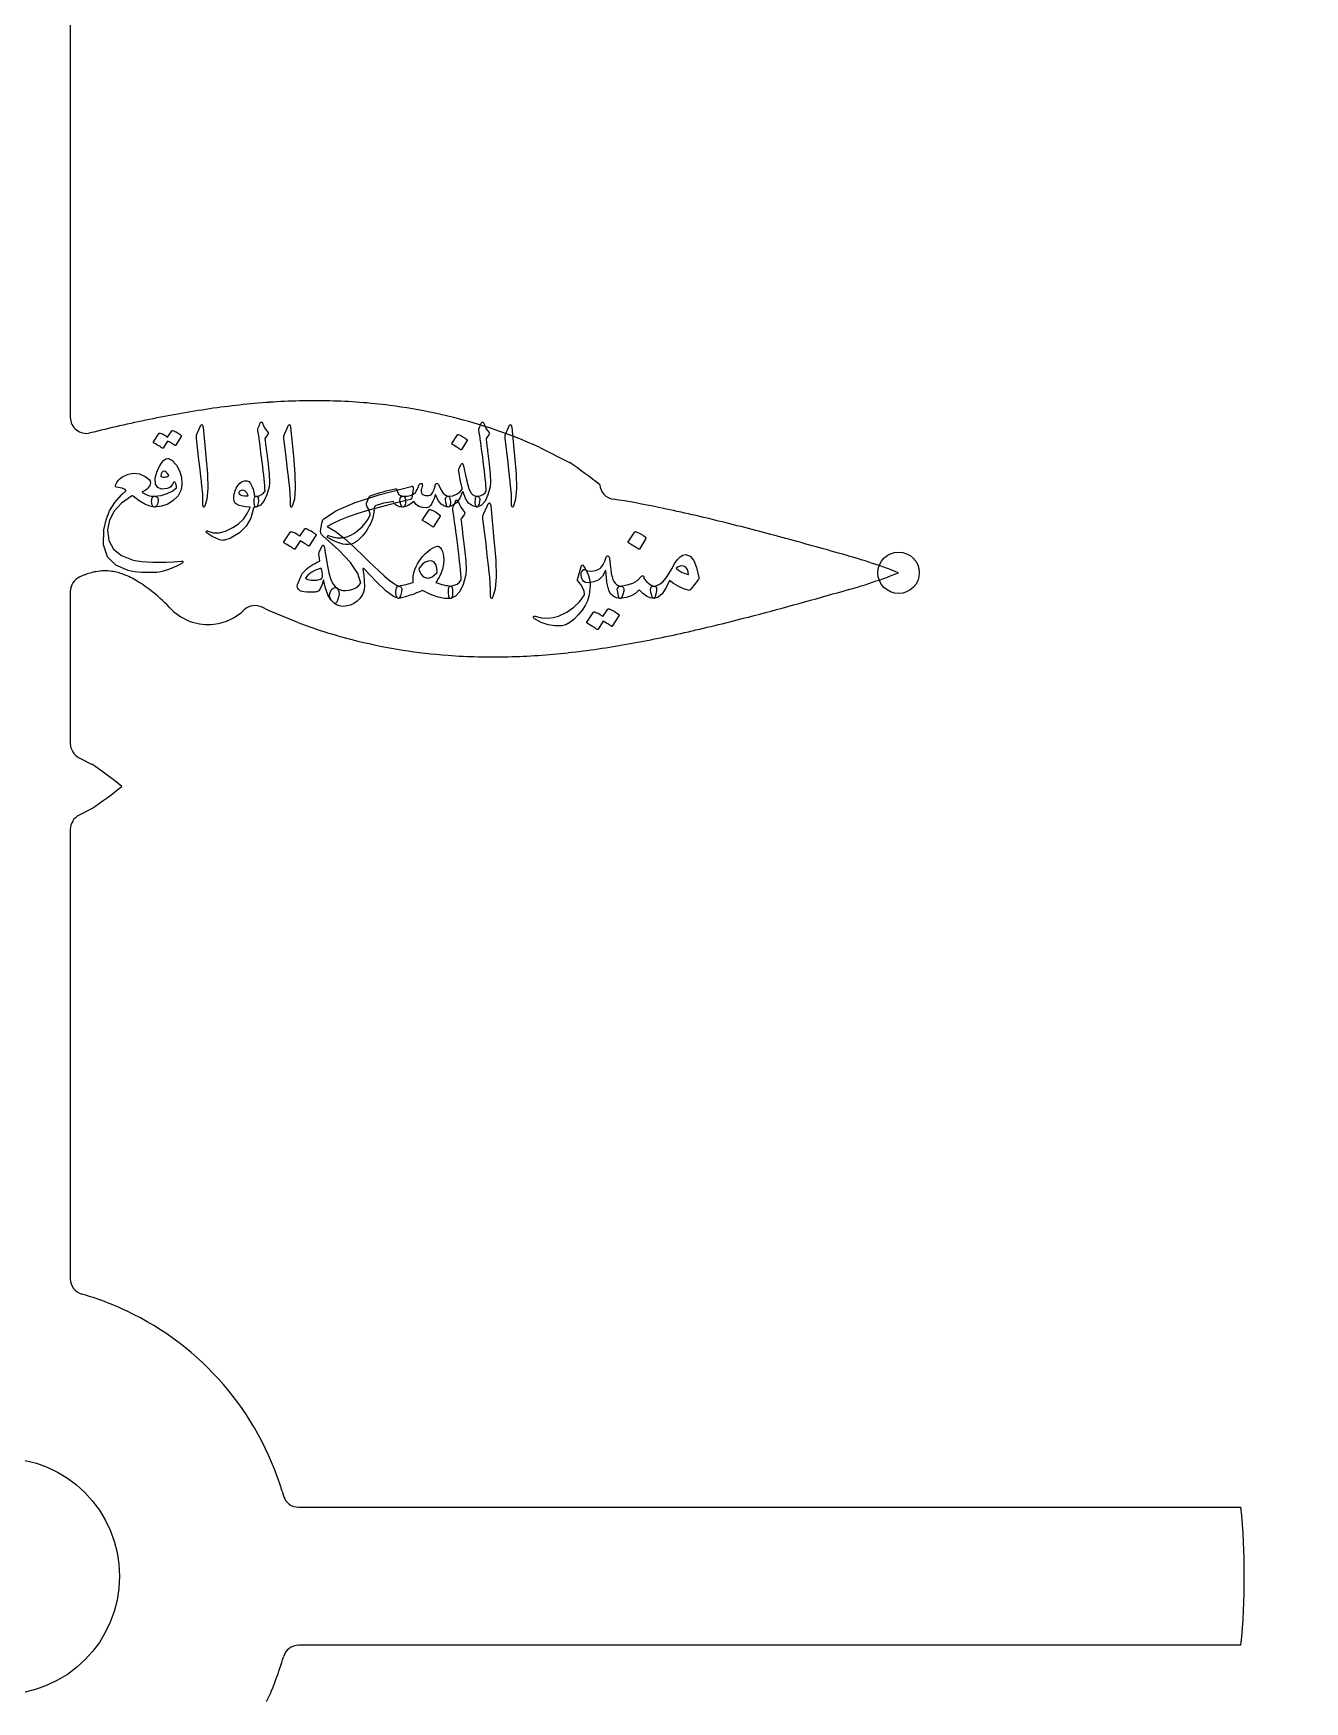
# Model space of a CAD drawing. Header units: millimetres. Extents: x -54 to 54, y -54 to 54.
# Drawn here: x 0.5 to 20.38, y -1.96 to 24.13 of the extents above; entities that cross this region are included whole.
import ezdxf

# ---------------------------------------------------------------- set-up
doc = ezdxf.new("R2010")
doc.units = ezdxf.units.MM
for name, color, linetype in [('CUT_INNER', 6, 'Continuous'), ('CUT_OUTER', 1, 'Continuous'), ('ENGRAVE', 7, 'Continuous'), ('TEXT', 5, 'Continuous')]:
    doc.layers.add(name, color=color, linetype=linetype)

msp = doc.modelspace()

# ---------------------------------------------------------------- linework, layer by layer
at = {"layer": 'CUT_INNER'}
for points in [[(1.08, 46.702), (1.08, 18.127)], [(8.425, 17.655), (8.885, 17.421), (8.89, 17.418)], [(1.3, 15.662), (1.23, 15.631)], [(1.08, 15.402), (1.08, 13.026)], [(4.639, 14.917), (4.178, 15.108), (4.169, 15.112), (4.082, 15.156)], [(2.667, 15.117), (2.663, 15.122)], [(1.217, 12.803), (1.412, 12.704), (1.417, 12.702)], [(1.417, 12.007), (1.412, 12.005), (1.217, 11.905)], [(1.08, 11.682), (1.08, 4.653)], [(4.393, 1.331), (4.413, 1.26)], [(4.653, 1.08), (19.382, 1.08), (19.388, 1.08)], [(19.388, -1.08), (19.382, -1.08), (4.653, -1.08)]]:
    msp.add_lwpolyline(points, dxfattribs=at)
msp.add_circle((0, 0), 1.85, dxfattribs=at)
for centre, radius, start, end in [((0, 15.431), 31.549, 355.0235, 87.566), ((0, 0), 51.3, 291.4933, 58.0829), ((5.065, 5.946), 12.446, 93.9985, 98.3506), ((4.906, 8.182), 10.205, 88.7069, 93.9854), ((4.929, 9.347), 9.04, 82.713, 88.6865), ((5.006, 9.931), 8.451, 72.9439, 82.7274), ((1.33, 18.127), 0.25, 180, 283.3295), ((7.246, -5.822), 24.419, 101.644, 103.8813), ((5.666, 1.862), 16.574, 98.3546, 101.6538), ((5.205, 10.554), 7.797, 65.6087, 72.9971), ((5.027, 11.71), 6.893, 51.0569, 55.9132), ((9.608, 17.095), 0.25, 185.4786, 260.8141), ((7.672, 4.37), 12.621, 78.078, 81.3572), ((5.287, -7.476), 24.704, 76.1095, 78.3417), ((0.946, -25.072), 42.828, 74.8284, 76.1236), ((-6.026, -51.017), 69.694, 74.07585, 74.87854), ((11.02, 8.057), 8.211, 68.475, 75.3616), ((1.653, 14.782), 0.947, 100.5075, 111.8445), ((1.617, 14.967), 0.759, 81.5937, 100.3996), ((1.592, 14.82), 0.909, 69.3872, 81.3807), ((1.446, 14.436), 1.319, 58.9552, 69.3425), ((11.017, 23.343), 8.22, 284.6348, 291.5231), ((1.33, 15.402), 0.25, 113.6789, 180), ((1.078, 13.822), 2.035, 50.4881, 58.996), ((0.26, 12.834), 3.318, 43.5997, 50.4485), ((3.969, 14.933), 0.25, 63.0883, 132.5713), ((-3.96, 74.971), 61.974, 284.62255, 285.97282), ((3.234, 15.697), 0.81, 225.6298, 276.4332), ((3.235, 15.693), 0.807, 276.3994, 314.4743), ((7.53, 22.627), 8.234, 249.4463, 256.2907), ((3.646, 45.795), 31.823, 282.892, 284.6338), ((7.616, 22.983), 8.6, 256.292, 265.8052), ((6.304, 34.168), 19.896, 280.1381, 282.9001), ((7.688, 23.898), 9.518, 265.7803, 271.4399), ((7.643, 25.535), 11.156, 271.4572, 276.2956), ((7.308, 28.553), 14.192, 276.3041, 280.1381), ((1.33, 13.026), 0.25, 180, 243.0883), ((-2.447, 6.993), 6.893, 51.0593, 55.9132), ((-1.854, 16.915), 5.897, 303.6767, 309.3508), ((1.33, 11.682), 0.25, 116.9117, 180), ((0, 15.431), 38.569, 271.9631, 351.5638), ((0, 15.43), 31.549, 272.4339, 347.8544), ((1.33, 4.653), 0.25, 180, 253.8281), ((0.02, 0.049), 4.537, 64.6739, 74.1382), ((0, 0), 4.59, 16.8559, 64.7066), ((4.653, 1.33), 0.25, 196.1719, 270), ((8.419, 0), 11.022, 354.378, 5.622), ((0.049, -0.02), 4.537, 334.6739, 344.1382), ((4.653, -1.33), 0.25, 90, 163.8281)]:
    msp.add_arc(centre, radius, start, end, dxfattribs=at)
at = {"layer": 'CUT_OUTER'}
msp.add_circle((0, 0), 54, dxfattribs=at)
at = {"layer": 'ENGRAVE'}
for centre, radius in [((0, 15.431), 35.621), ((14.034, 15.696), 0.324)]:
    msp.add_circle(centre, radius, dxfattribs=at)
at = {"layer": 'TEXT'}
for points in [[(3.105, 17.971), (3.123, 18.005), (3.138, 18.017), (3.148, 18.007), (3.156, 17.974), (3.198, 17.519), (3.224, 17.239), (3.229, 17.016), (3.215, 16.849), (3.182, 16.738), (3.175, 16.729), (3.17, 16.724), (3.165, 16.724), (3.161, 16.727), (3.158, 16.733), (3.156, 16.74), (3.154, 16.748), (3.154, 16.759), (3.154, 16.839), (3.15, 16.925), (3.143, 17.015), (3.131, 17.11), (3.129, 17.135), (3.122, 17.202), (3.11, 17.311), (3.092, 17.463), (3.051, 17.8), (3.051, 17.817), (3.051, 17.834), (3.054, 17.849), (3.059, 17.863)], [(4.014, 17.952), (4.027, 17.982), (4.037, 18.006), (4.043, 18.024), (4.048, 18.036), (4.051, 18.043), (4.055, 18.048), (4.06, 18.051), (4.066, 18.052), (4.073, 18.051), (4.079, 18.048), (4.083, 18.042), (4.087, 18.034), (4.102, 17.994), (4.121, 17.958), (4.142, 17.926), (4.167, 17.898), (4.173, 17.889), (4.175, 17.879), (4.173, 17.868), (4.165, 17.855), (4.124, 17.798), (4.127, 17.772), (4.129, 17.747), (4.132, 17.722), (4.135, 17.697), (4.138, 17.673), (4.141, 17.65), (4.143, 17.627), (4.146, 17.604), (4.172, 17.396), (4.188, 17.233), (4.193, 17.115), (4.189, 17.043), (4.154, 16.913), (4.108, 16.816), (4.052, 16.754), (3.985, 16.725), (3.983, 16.725), (3.981, 16.725), (3.979, 16.725), (3.977, 16.725), (3.966, 16.736), (3.959, 16.76), (3.956, 16.797), (3.957, 16.848), (3.958, 16.867), (3.964, 16.881), (3.972, 16.889), (3.985, 16.893), (4.032, 16.902), (4.071, 16.919), (4.102, 16.944), (4.126, 16.976), (4.124, 17.015), (4.121, 17.059), (4.117, 17.109), (4.112, 17.164), (4.105, 17.224), (4.098, 17.289), (4.089, 17.359), (4.079, 17.433), (4.07, 17.507), (4.062, 17.573), (4.054, 17.631), (4.048, 17.683), (4.042, 17.726), (4.037, 17.762), (4.033, 17.791), (4.031, 17.813), (4.012, 17.919), (4.012, 17.929), (4.012, 17.938), (4.013, 17.946), (4.014, 17.952)], [(4.475, 17.971), (4.493, 18.005), (4.507, 18.017), (4.518, 18.007), (4.525, 17.974), (4.568, 17.519), (4.593, 17.239), (4.599, 17.016), (4.585, 16.849), (4.551, 16.738), (4.545, 16.729), (4.54, 16.724), (4.535, 16.724), (4.531, 16.727), (4.528, 16.733), (4.525, 16.74), (4.524, 16.748), (4.523, 16.759), (4.523, 16.839), (4.52, 16.925), (4.512, 17.015), (4.501, 17.11), (4.499, 17.135), (4.491, 17.202), (4.479, 17.311), (4.462, 17.463), (4.421, 17.8), (4.42, 17.817), (4.421, 17.834), (4.424, 17.849), (4.429, 17.863)], [(7.473, 17.952), (7.485, 17.982), (7.495, 18.006), (7.502, 18.024), (7.506, 18.036), (7.51, 18.043), (7.514, 18.048), (7.519, 18.051), (7.525, 18.052), (7.532, 18.051), (7.537, 18.048), (7.542, 18.042), (7.545, 18.034), (7.561, 17.994), (7.579, 17.958), (7.601, 17.926), (7.625, 17.898), (7.632, 17.889), (7.634, 17.879), (7.631, 17.868), (7.623, 17.855), (7.582, 17.798), (7.585, 17.772), (7.588, 17.747), (7.591, 17.722), (7.594, 17.697), (7.596, 17.673), (7.599, 17.65), (7.602, 17.627), (7.605, 17.604), (7.63, 17.396), (7.646, 17.233), (7.652, 17.115), (7.647, 17.043), (7.612, 16.913), (7.567, 16.816), (7.51, 16.754), (7.443, 16.725), (7.441, 16.725), (7.439, 16.725), (7.438, 16.725), (7.436, 16.725), (7.425, 16.736), (7.418, 16.76), (7.414, 16.797), (7.415, 16.848), (7.417, 16.867), (7.422, 16.881), (7.431, 16.889), (7.443, 16.893), (7.49, 16.902), (7.529, 16.919), (7.561, 16.944), (7.584, 16.976), (7.583, 17.015), (7.58, 17.059), (7.576, 17.109), (7.57, 17.164), (7.564, 17.224), (7.556, 17.289), (7.548, 17.359), (7.538, 17.433), (7.529, 17.507), (7.521, 17.573), (7.513, 17.631), (7.506, 17.683), (7.5, 17.726), (7.495, 17.762), (7.492, 17.791), (7.489, 17.813), (7.471, 17.919), (7.47, 17.929), (7.471, 17.938), (7.471, 17.946), (7.473, 17.952)], [(7.934, 17.971), (7.951, 18.005), (7.966, 18.017), (7.976, 18.007), (7.984, 17.974), (8.027, 17.519), (8.052, 17.239), (8.058, 17.016), (8.044, 16.849), (8.01, 16.738), (8.004, 16.729), (7.998, 16.724), (7.994, 16.724), (7.989, 16.727), (7.986, 16.733), (7.984, 16.74), (7.982, 16.748), (7.982, 16.759), (7.982, 16.839), (7.978, 16.925), (7.971, 17.015), (7.96, 17.11), (7.957, 17.135), (7.95, 17.202), (7.938, 17.311), (7.921, 17.463), (7.88, 17.8), (7.879, 17.817), (7.88, 17.834), (7.883, 17.849), (7.887, 17.863)], [(2.665, 17.919), (2.667, 17.921), (2.671, 17.922), (2.675, 17.923), (2.68, 17.922), (2.698, 17.915), (2.716, 17.908), (2.733, 17.9), (2.749, 17.891), (2.766, 17.881), (2.781, 17.87), (2.797, 17.859), (2.812, 17.846), (2.815, 17.842), (2.816, 17.838), (2.816, 17.834), (2.814, 17.829), (2.724, 17.688), (2.722, 17.686), (2.718, 17.686), (2.714, 17.688), (2.708, 17.692), (2.704, 17.695), (2.697, 17.7), (2.688, 17.706), (2.676, 17.713), (2.662, 17.722), (2.644, 17.732), (2.624, 17.744), (2.602, 17.757), (2.531, 17.647), (2.528, 17.644), (2.524, 17.643), (2.519, 17.645), (2.513, 17.649), (2.507, 17.653), (2.499, 17.658), (2.488, 17.666), (2.474, 17.675), (2.456, 17.686), (2.435, 17.699), (2.41, 17.714), (2.382, 17.731), (2.38, 17.734), (2.378, 17.736), (2.379, 17.739), (2.381, 17.742), (2.472, 17.878), (2.474, 17.88), (2.477, 17.881), (2.481, 17.882), (2.486, 17.881), (2.502, 17.876), (2.517, 17.87), (2.532, 17.864), (2.546, 17.856), (2.56, 17.848), (2.573, 17.839), (2.586, 17.83), (2.598, 17.82)], [(7.136, 17.854), (7.139, 17.856), (7.142, 17.857), (7.146, 17.858), (7.151, 17.857), (7.187, 17.843), (7.221, 17.825), (7.253, 17.803), (7.283, 17.779), (7.286, 17.775), (7.287, 17.772), (7.287, 17.768), (7.285, 17.764), (7.198, 17.623), (7.194, 17.62), (7.19, 17.619), (7.185, 17.621), (7.179, 17.625), (7.174, 17.629), (7.166, 17.634), (7.154, 17.642), (7.14, 17.651), (7.123, 17.662), (7.101, 17.675), (7.077, 17.69), (7.049, 17.707), (7.045, 17.709), (7.043, 17.712), (7.043, 17.715), (7.045, 17.718)], [(2.606, 17.485), (2.618, 17.484), (2.632, 17.478), (2.648, 17.469), (2.665, 17.456), (2.738, 17.378), (2.788, 17.291), (2.817, 17.194), (2.823, 17.088), (2.817, 17.032), (2.806, 16.983), (2.788, 16.939), (2.765, 16.902), (2.69, 16.825), (2.603, 16.77), (2.504, 16.736), (2.392, 16.725), (2.381, 16.728), (2.371, 16.736), (2.363, 16.749), (2.357, 16.768), (2.354, 16.779), (2.353, 16.789), (2.352, 16.8), (2.352, 16.811), (2.352, 16.822), (2.353, 16.832), (2.355, 16.842), (2.357, 16.852), (2.361, 16.868), (2.369, 16.881), (2.379, 16.889), (2.392, 16.893), (2.501, 16.907), (2.595, 16.934), (2.675, 16.974), (2.741, 17.026), (2.738, 17.053), (2.734, 17.073), (2.73, 17.089), (2.724, 17.099), (2.718, 17.108), (2.712, 17.113), (2.707, 17.116), (2.702, 17.116), (2.699, 17.114), (2.696, 17.113), (2.694, 17.111), (2.693, 17.108), (2.675, 17.072), (2.653, 17.043), (2.627, 17.023), (2.596, 17.012), (2.508, 17.005), (2.447, 17.029), (2.414, 17.084), (2.409, 17.17), (2.416, 17.219), (2.431, 17.27), (2.453, 17.323), (2.483, 17.378), (2.514, 17.425), (2.545, 17.459), (2.575, 17.479), (2.606, 17.485)], [(2.252, 17.203), (2.289, 17.178), (2.314, 17.153), (2.329, 17.129), (2.332, 17.105), (2.329, 17.082), (2.321, 17.06), (2.309, 17.039), (2.291, 17.019), (2.272, 17.001), (2.252, 16.985), (2.231, 16.972), (2.21, 16.961), (2.204, 16.959), (2.203, 16.956), (2.205, 16.953), (2.212, 16.948), (2.256, 16.925), (2.301, 16.907), (2.346, 16.897), (2.392, 16.893), (2.421, 16.887), (2.442, 16.874), (2.453, 16.854), (2.455, 16.826), (2.448, 16.782), (2.435, 16.75), (2.417, 16.732), (2.392, 16.725), (2.322, 16.736), (2.243, 16.768), (2.156, 16.822), (2.061, 16.896), (2.055, 16.899), (2.049, 16.9), (2.043, 16.899), (2.037, 16.896), (1.879, 16.785), (1.764, 16.659), (1.692, 16.52), (1.663, 16.367), (1.682, 16.201), (1.754, 16.067), (1.881, 15.966), (2.061, 15.896), (2.124, 15.883), (2.196, 15.873), (2.278, 15.866), (2.369, 15.861), (2.468, 15.86), (2.577, 15.863), (2.695, 15.868), (2.821, 15.878), (2.83, 15.879), (2.837, 15.878), (2.841, 15.875), (2.843, 15.87), (2.843, 15.865), (2.84, 15.859), (2.835, 15.853), (2.827, 15.846), (2.793, 15.826), (2.749, 15.804), (2.695, 15.78), (2.631, 15.755), (2.568, 15.732), (2.514, 15.716), (2.468, 15.705), (2.431, 15.701), (2.368, 15.699), (2.307, 15.698), (2.248, 15.699), (2.191, 15.701), (2.136, 15.706), (2.084, 15.713), (2.034, 15.721), (1.987, 15.731), (1.791, 15.813), (1.661, 15.947), (1.599, 16.133), (1.604, 16.37), (1.638, 16.524), (1.695, 16.667), (1.776, 16.798), (1.881, 16.917), (1.891, 16.926), (1.899, 16.933), (1.908, 16.941), (1.915, 16.947), (1.922, 16.952), (1.927, 16.957), (1.932, 16.961), (1.936, 16.965), (1.944, 16.972), (1.948, 16.978), (1.949, 16.982), (1.946, 16.986), (1.921, 17.004), (1.893, 17.018), (1.861, 17.027), (1.827, 17.032), (1.805, 17.036), (1.791, 17.043), (1.784, 17.053), (1.786, 17.066), (1.796, 17.087), (1.807, 17.107), (1.819, 17.126), (1.832, 17.143), (1.847, 17.158), (1.862, 17.173), (1.878, 17.187), (1.896, 17.199), (1.984, 17.241), (2.073, 17.256), (2.163, 17.243), (2.252, 17.203)], [(2.544, 17.285), (2.526, 17.28), (2.511, 17.266), (2.501, 17.243), (2.494, 17.212), (2.494, 17.207), (2.494, 17.204), (2.495, 17.202), (2.496, 17.201), (2.514, 17.197), (2.534, 17.194), (2.553, 17.194), (2.572, 17.196), (2.589, 17.199), (2.603, 17.204), (2.614, 17.211), (2.622, 17.22), (2.601, 17.25), (2.581, 17.27), (2.562, 17.282), (2.544, 17.285)], [(7.153, 17.298), (7.154, 17.306), (7.157, 17.318), (7.163, 17.333), (7.172, 17.352), (7.181, 17.369), (7.189, 17.384), (7.195, 17.395), (7.2, 17.402), (7.208, 17.408), (7.215, 17.407), (7.221, 17.398), (7.226, 17.383), (7.228, 17.373), (7.231, 17.361), (7.234, 17.346), (7.238, 17.33), (7.242, 17.312), (7.246, 17.293), (7.251, 17.271), (7.255, 17.248), (7.277, 17.151), (7.297, 17.073), (7.314, 17.015), (7.328, 16.976), (7.349, 16.942), (7.375, 16.917), (7.407, 16.901), (7.443, 16.893), (7.454, 16.891), (7.463, 16.886), (7.47, 16.879), (7.476, 16.87), (7.482, 16.858), (7.484, 16.845), (7.484, 16.831), (7.48, 16.815), (7.472, 16.776), (7.463, 16.748), (7.453, 16.731), (7.443, 16.725), (7.369, 16.741), (7.308, 16.786), (7.259, 16.86), (7.222, 16.961), (7.22, 16.965), (7.219, 16.966), (7.217, 16.966), (7.216, 16.963), (7.171, 16.865), (7.119, 16.792), (7.058, 16.746), (6.99, 16.725), (6.982, 16.726), (6.975, 16.73), (6.97, 16.737), (6.965, 16.748), (6.962, 16.763), (6.957, 16.782), (6.953, 16.805), (6.949, 16.831), (6.948, 16.858), (6.954, 16.876), (6.968, 16.888), (6.99, 16.893), (7.061, 16.902), (7.121, 16.924), (7.17, 16.959), (7.207, 17.006), (7.208, 17.012), (7.206, 17.025), (7.202, 17.044), (7.196, 17.069), (7.192, 17.085), (7.188, 17.105), (7.183, 17.128), (7.178, 17.155), (7.173, 17.185), (7.167, 17.219), (7.16, 17.257), (7.153, 17.298)], [(3.947, 16.705), (3.904, 16.552), (3.831, 16.424), (3.728, 16.321), (3.596, 16.242), (3.578, 16.234), (3.559, 16.227), (3.541, 16.221), (3.524, 16.215), (3.506, 16.211), (3.489, 16.207), (3.473, 16.205), (3.457, 16.203), (3.417, 16.209), (3.364, 16.23), (3.298, 16.265), (3.219, 16.317), (3.21, 16.324), (3.205, 16.331), (3.204, 16.338), (3.206, 16.344), (3.21, 16.349), (3.216, 16.352), (3.223, 16.351), (3.232, 16.348), (3.314, 16.322), (3.406, 16.322), (3.508, 16.349), (3.62, 16.402), (3.712, 16.464), (3.788, 16.537), (3.847, 16.621), (3.892, 16.716), (3.891, 16.72), (3.89, 16.722), (3.888, 16.724), (3.886, 16.725), (3.822, 16.729), (3.768, 16.736), (3.723, 16.748), (3.687, 16.763), (3.66, 16.786), (3.643, 16.817), (3.635, 16.858), (3.639, 16.907), (3.64, 16.914), (3.641, 16.921), (3.643, 16.928), (3.644, 16.934), (3.646, 16.942), (3.648, 16.949), (3.651, 16.957), (3.654, 16.965), (3.675, 17.018), (3.702, 17.062), (3.733, 17.097), (3.769, 17.123), (3.805, 17.137), (3.839, 17.137), (3.87, 17.122), (3.897, 17.093), (3.921, 17.053), (3.939, 17.006), (3.952, 16.953), (3.958, 16.893), (3.962, 16.893), (3.966, 16.893), (3.969, 16.893), (3.972, 16.894), (3.976, 16.894), (3.979, 16.894), (3.983, 16.895), (3.986, 16.895), (3.999, 16.892), (4.009, 16.884), (4.016, 16.87), (4.02, 16.852), (4.021, 16.831), (4.021, 16.81), (4.019, 16.789), (4.014, 16.768), (4.008, 16.749), (4.002, 16.736), (3.994, 16.728), (3.986, 16.725), (3.951, 16.725), (3.951, 16.722), (3.95, 16.718), (3.949, 16.712), (3.947, 16.705)], [(3.858, 16.913), (3.839, 16.947), (3.817, 16.971), (3.794, 16.985), (3.769, 16.989), (3.754, 16.985), (3.74, 16.979), (3.729, 16.971), (3.719, 16.96), (3.715, 16.954), (3.715, 16.948), (3.717, 16.941), (3.722, 16.933), (3.742, 16.917), (3.769, 16.905), (3.806, 16.899), (3.851, 16.898), (3.855, 16.899), (3.858, 16.902), (3.859, 16.907), (3.858, 16.913)], [(6.418, 17.049), (6.424, 17.049), (6.429, 17.048), (6.434, 17.046), (6.437, 17.043), (6.442, 17.038), (6.444, 17.03), (6.445, 17.021), (6.444, 17.011), (6.42, 16.862), (6.418, 16.855), (6.414, 16.85), (6.408, 16.846), (6.401, 16.843), (6.163, 16.785), (5.946, 16.729), (5.751, 16.674), (5.578, 16.621), (5.426, 16.569), (5.295, 16.518), (5.186, 16.469), (5.099, 16.421), (5.22, 16.347), (5.357, 16.242), (5.511, 16.107), (5.68, 15.941), (5.75, 15.872), (5.825, 15.801), (5.905, 15.727), (5.99, 15.651), (6.069, 15.583), (6.133, 15.533), (6.181, 15.502), (6.213, 15.489), (6.247, 15.475), (6.263, 15.444), (6.262, 15.398), (6.244, 15.335), (6.236, 15.318), (6.229, 15.306), (6.221, 15.298), (6.213, 15.296), (6.134, 15.325), (6.018, 15.411), (5.866, 15.555), (5.678, 15.756), (5.667, 15.763), (5.659, 15.764), (5.655, 15.761), (5.654, 15.754), (5.668, 15.653), (5.677, 15.566), (5.679, 15.492), (5.676, 15.431), (5.664, 15.392), (5.649, 15.357), (5.631, 15.325), (5.609, 15.296), (5.564, 15.251), (5.516, 15.217), (5.464, 15.192), (5.409, 15.178), (5.347, 15.171), (5.292, 15.177), (5.245, 15.193), (5.205, 15.221), (5.163, 15.265), (5.138, 15.308), (5.131, 15.35), (5.142, 15.39), (5.167, 15.433), (5.194, 15.458), (5.221, 15.466), (5.25, 15.455), (5.292, 15.433), (5.339, 15.42), (5.389, 15.417), (5.443, 15.423), (5.497, 15.438), (5.545, 15.461), (5.588, 15.494), (5.626, 15.535), (5.579, 15.683), (5.464, 15.856), (5.28, 16.052), (5.028, 16.273), (5.009, 16.293), (4.997, 16.317), (4.993, 16.346), (4.996, 16.378), (5.008, 16.441), (5.019, 16.49), (5.031, 16.523), (5.043, 16.541), (5.241, 16.669), (5.535, 16.796), (5.925, 16.922), (6.411, 17.047), (6.412, 17.047), (6.413, 17.047), (6.414, 17.048), (6.415, 17.048), (6.415, 17.049), (6.416, 17.049), (6.417, 17.049), (6.418, 17.049)], [(6.287, 16.725), (6.258, 16.727), (6.232, 16.73), (6.209, 16.737), (6.189, 16.746), (6.18, 16.751), (6.171, 16.757), (6.163, 16.764), (6.156, 16.772), (6.149, 16.78), (6.142, 16.79), (6.136, 16.799), (6.129, 16.809), (6.051, 16.797), (5.98, 16.783), (5.916, 16.766), (5.858, 16.746), (5.846, 16.739), (5.837, 16.73), (5.832, 16.718), (5.83, 16.703), (5.825, 16.643), (5.817, 16.589), (5.805, 16.54), (5.789, 16.497), (5.773, 16.463), (5.756, 16.429), (5.738, 16.397), (5.718, 16.365), (5.696, 16.334), (5.673, 16.303), (5.648, 16.274), (5.622, 16.246), (5.571, 16.198), (5.522, 16.164), (5.475, 16.143), (5.43, 16.136), (5.388, 16.139), (5.343, 16.146), (5.295, 16.158), (5.246, 16.175), (5.222, 16.185), (5.2, 16.195), (5.181, 16.204), (5.163, 16.213), (5.147, 16.222), (5.133, 16.23), (5.121, 16.237), (5.111, 16.244), (5.104, 16.25), (5.101, 16.256), (5.1, 16.263), (5.101, 16.27), (5.105, 16.276), (5.111, 16.279), (5.118, 16.279), (5.127, 16.276), (5.164, 16.262), (5.197, 16.253), (5.226, 16.247), (5.252, 16.244), (5.265, 16.243), (5.28, 16.243), (5.295, 16.243), (5.311, 16.244), (5.327, 16.245), (5.345, 16.247), (5.363, 16.249), (5.382, 16.252), (5.422, 16.263), (5.469, 16.285), (5.523, 16.318), (5.583, 16.363), (5.642, 16.416), (5.693, 16.474), (5.736, 16.537), (5.77, 16.605), (5.772, 16.607), (5.772, 16.61), (5.772, 16.613), (5.77, 16.616), (5.76, 16.652), (5.747, 16.684), (5.732, 16.713), (5.715, 16.738), (5.71, 16.755), (5.714, 16.783), (5.726, 16.823), (5.748, 16.876), (5.755, 16.886), (5.763, 16.895), (5.772, 16.901), (5.783, 16.906), (5.832, 16.921), (5.88, 16.936), (5.928, 16.95), (5.975, 16.963), (6.021, 16.976), (6.067, 16.987), (6.113, 16.998), (6.159, 17.008), (6.17, 17.009), (6.178, 17.007), (6.185, 17.002), (6.189, 16.993), (6.192, 16.974), (6.198, 16.956), (6.205, 16.94), (6.215, 16.926), (6.227, 16.915), (6.243, 16.906), (6.263, 16.898), (6.287, 16.893), (6.299, 16.888), (6.309, 16.878), (6.316, 16.864), (6.321, 16.846), (6.323, 16.826), (6.323, 16.805), (6.321, 16.785), (6.317, 16.764), (6.311, 16.747), (6.304, 16.735), (6.296, 16.728), (6.287, 16.725)], [(6.283, 16.893), (6.348, 16.896), (6.401, 16.907), (6.444, 16.926), (6.477, 16.952), (6.491, 16.972), (6.505, 16.998), (6.519, 17.029), (6.532, 17.066), (6.537, 17.076), (6.543, 17.084), (6.548, 17.09), (6.555, 17.093), (6.563, 17.095), (6.57, 17.094), (6.576, 17.091), (6.581, 17.086), (6.585, 17.078), (6.587, 17.069), (6.587, 17.059), (6.584, 17.049), (6.575, 17.021), (6.569, 16.998), (6.566, 16.979), (6.566, 16.965), (6.572, 16.945), (6.585, 16.928), (6.606, 16.916), (6.633, 16.907), (6.663, 16.904), (6.689, 16.905), (6.709, 16.911), (6.726, 16.922), (6.743, 16.945), (6.759, 16.979), (6.774, 17.022), (6.789, 17.077), (6.791, 17.083), (6.796, 17.088), (6.803, 17.091), (6.813, 17.091), (6.822, 17.091), (6.83, 17.088), (6.835, 17.083), (6.839, 17.077), (6.873, 17), (6.91, 16.944), (6.949, 16.908), (6.991, 16.893), (7.001, 16.888), (7.01, 16.877), (7.017, 16.858), (7.023, 16.833), (7.026, 16.813), (7.026, 16.794), (7.024, 16.775), (7.019, 16.757), (7.014, 16.743), (7.008, 16.733), (7, 16.727), (6.991, 16.725), (6.932, 16.737), (6.879, 16.771), (6.833, 16.829), (6.794, 16.909), (6.793, 16.914), (6.79, 16.915), (6.788, 16.914), (6.785, 16.909), (6.769, 16.858), (6.752, 16.815), (6.736, 16.781), (6.72, 16.755), (6.704, 16.738), (6.687, 16.725), (6.668, 16.716), (6.648, 16.712), (6.587, 16.716), (6.533, 16.734), (6.488, 16.766), (6.451, 16.811), (6.408, 16.775), (6.366, 16.749), (6.324, 16.732), (6.283, 16.725), (6.273, 16.728), (6.263, 16.736), (6.255, 16.748), (6.248, 16.766), (6.236, 16.822), (6.237, 16.861), (6.253, 16.885), (6.283, 16.893)], [(7.063, 16.716), (7.078, 16.751), (7.089, 16.779), (7.097, 16.799), (7.102, 16.812), (7.106, 16.821), (7.111, 16.827), (7.116, 16.831), (7.123, 16.832), (7.131, 16.831), (7.138, 16.826), (7.143, 16.82), (7.147, 16.81), (7.165, 16.764), (7.186, 16.723), (7.211, 16.686), (7.24, 16.653), (7.247, 16.643), (7.25, 16.631), (7.247, 16.618), (7.237, 16.604), (7.19, 16.537), (7.193, 16.507), (7.197, 16.478), (7.2, 16.449), (7.203, 16.421), (7.206, 16.393), (7.21, 16.366), (7.213, 16.34), (7.216, 16.313), (7.246, 16.072), (7.264, 15.883), (7.27, 15.747), (7.265, 15.664), (7.225, 15.512), (7.172, 15.401), (7.106, 15.329), (7.029, 15.296), (7.027, 15.296), (7.024, 15.296), (7.022, 15.296), (7.02, 15.296), (7.007, 15.308), (6.999, 15.336), (6.996, 15.379), (6.997, 15.438), (6.998, 15.46), (7.005, 15.476), (7.015, 15.486), (7.029, 15.489), (7.083, 15.5), (7.129, 15.52), (7.165, 15.549), (7.192, 15.586), (7.191, 15.631), (7.187, 15.683), (7.182, 15.74), (7.176, 15.804), (7.168, 15.873), (7.16, 15.948), (7.15, 16.029), (7.138, 16.116), (7.128, 16.201), (7.119, 16.277), (7.11, 16.345), (7.102, 16.404), (7.095, 16.454), (7.09, 16.496), (7.085, 16.53), (7.083, 16.554), (7.061, 16.677), (7.06, 16.689), (7.061, 16.7), (7.061, 16.709), (7.063, 16.716)], [(7.597, 16.737), (7.617, 16.777), (7.634, 16.791), (7.646, 16.779), (7.655, 16.742), (7.704, 16.215), (7.734, 15.891), (7.74, 15.633), (7.724, 15.439), (7.685, 15.311), (7.678, 15.3), (7.671, 15.295), (7.666, 15.294), (7.661, 15.298), (7.657, 15.304), (7.655, 15.313), (7.653, 15.323), (7.653, 15.335), (7.653, 15.428), (7.648, 15.527), (7.64, 15.631), (7.627, 15.741), (7.624, 15.77), (7.615, 15.848), (7.601, 15.974), (7.582, 16.15), (7.534, 16.539), (7.533, 16.56), (7.534, 16.579), (7.538, 16.597), (7.543, 16.613)], [(6.691, 16.683), (6.694, 16.686), (6.697, 16.688), (6.702, 16.688), (6.708, 16.688), (6.75, 16.671), (6.79, 16.65), (6.826, 16.626), (6.861, 16.597), (6.864, 16.593), (6.866, 16.589), (6.865, 16.584), (6.863, 16.58), (6.762, 16.417), (6.758, 16.413), (6.753, 16.412), (6.747, 16.414), (6.74, 16.419), (6.734, 16.423), (6.725, 16.43), (6.712, 16.438), (6.695, 16.449), (6.675, 16.462), (6.651, 16.477), (6.622, 16.494), (6.59, 16.514), (6.586, 16.517), (6.583, 16.52), (6.583, 16.523), (6.586, 16.526)], [(4.748, 16.382), (4.751, 16.385), (4.755, 16.387), (4.76, 16.387), (4.766, 16.387), (4.787, 16.379), (4.807, 16.37), (4.827, 16.36), (4.846, 16.35), (4.865, 16.339), (4.883, 16.326), (4.901, 16.313), (4.918, 16.298), (4.922, 16.294), (4.923, 16.289), (4.923, 16.284), (4.92, 16.279), (4.817, 16.116), (4.814, 16.113), (4.81, 16.113), (4.805, 16.116), (4.798, 16.12), (4.793, 16.124), (4.785, 16.129), (4.775, 16.136), (4.761, 16.145), (4.745, 16.155), (4.725, 16.166), (4.702, 16.18), (4.675, 16.195), (4.593, 16.068), (4.59, 16.064), (4.585, 16.063), (4.579, 16.065), (4.572, 16.07), (4.566, 16.075), (4.556, 16.081), (4.543, 16.09), (4.527, 16.101), (4.506, 16.113), (4.482, 16.128), (4.454, 16.146), (4.421, 16.165), (4.418, 16.168), (4.417, 16.172), (4.417, 16.175), (4.419, 16.178), (4.525, 16.335), (4.527, 16.338), (4.531, 16.339), (4.536, 16.34), (4.542, 16.339), (4.56, 16.333), (4.577, 16.327), (4.594, 16.319), (4.611, 16.31), (4.627, 16.301), (4.642, 16.291), (4.657, 16.28), (4.671, 16.268)], [(9.909, 16.335), (9.912, 16.338), (9.916, 16.339), (9.921, 16.34), (9.927, 16.339), (9.968, 16.322), (10.008, 16.302), (10.045, 16.277), (10.079, 16.249), (10.083, 16.245), (10.084, 16.24), (10.084, 16.236), (10.082, 16.232), (9.98, 16.068), (9.977, 16.064), (9.972, 16.063), (9.966, 16.065), (9.959, 16.07), (9.953, 16.075), (9.943, 16.081), (9.93, 16.09), (9.914, 16.101), (9.893, 16.113), (9.869, 16.128), (9.841, 16.146), (9.808, 16.165), (9.804, 16.168), (9.802, 16.172), (9.802, 16.175), (9.804, 16.178)], [(5.252, 15.453), (5.271, 15.432), (5.281, 15.402), (5.283, 15.364), (5.276, 15.317), (5.26, 15.265), (5.243, 15.232), (5.226, 15.217), (5.207, 15.221), (5.154, 15.272), (5.108, 15.35), (5.071, 15.456), (5.041, 15.588), (5.018, 15.511), (4.992, 15.453), (4.965, 15.416), (4.936, 15.399), (4.92, 15.396), (4.903, 15.394), (4.885, 15.393), (4.866, 15.393), (4.845, 15.393), (4.824, 15.393), (4.802, 15.394), (4.779, 15.395), (4.738, 15.399), (4.705, 15.404), (4.682, 15.411), (4.667, 15.418), (4.646, 15.442), (4.633, 15.465), (4.629, 15.488), (4.632, 15.511), (4.663, 15.587), (4.689, 15.646), (4.712, 15.688), (4.731, 15.713), (4.757, 15.737), (4.784, 15.761), (4.812, 15.783), (4.842, 15.804), (4.874, 15.824), (4.907, 15.843), (4.943, 15.861), (4.981, 15.879), (4.97, 15.963), (4.968, 15.98), (4.968, 15.996), (4.97, 16.009), (4.974, 16.021), (5.019, 16.118), (5.029, 16.13), (5.038, 16.129), (5.046, 16.116), (5.054, 16.09), (5.066, 16.007), (5.079, 15.931), (5.09, 15.862), (5.101, 15.8), (5.112, 15.745), (5.123, 15.697), (5.133, 15.657), (5.144, 15.623), (5.167, 15.567), (5.193, 15.52), (5.221, 15.482), (5.252, 15.453)], [(6.824, 16.111), (6.827, 16.111), (6.83, 16.111), (6.833, 16.111), (6.835, 16.11), (6.837, 16.11), (6.84, 16.109), (6.842, 16.108), (6.844, 16.107), (6.867, 16.087), (6.886, 16.061), (6.901, 16.028), (6.91, 15.989), (6.919, 15.908), (6.915, 15.83), (6.9, 15.754), (6.874, 15.681), (6.866, 15.664), (6.858, 15.646), (6.849, 15.629), (6.84, 15.612), (6.83, 15.595), (6.819, 15.578), (6.808, 15.56), (6.796, 15.543), (6.829, 15.532), (6.861, 15.522), (6.892, 15.513), (6.921, 15.506), (6.95, 15.499), (6.977, 15.495), (7.003, 15.491), (7.029, 15.489), (7.038, 15.486), (7.046, 15.476), (7.051, 15.459), (7.055, 15.436), (7.058, 15.376), (7.055, 15.333), (7.045, 15.306), (7.029, 15.296), (6.936, 15.296), (6.832, 15.317), (6.715, 15.359), (6.586, 15.421), (6.542, 15.4), (6.494, 15.38), (6.44, 15.359), (6.381, 15.339), (6.322, 15.32), (6.275, 15.307), (6.24, 15.299), (6.216, 15.296), (6.204, 15.299), (6.193, 15.308), (6.184, 15.322), (6.177, 15.343), (6.174, 15.355), (6.172, 15.367), (6.171, 15.379), (6.171, 15.39), (6.172, 15.402), (6.173, 15.414), (6.175, 15.426), (6.177, 15.438), (6.183, 15.46), (6.192, 15.476), (6.203, 15.486), (6.216, 15.489), (6.246, 15.495), (6.276, 15.501), (6.306, 15.508), (6.334, 15.514), (6.362, 15.521), (6.389, 15.529), (6.417, 15.537), (6.444, 15.545), (6.44, 15.594), (6.443, 15.644), (6.452, 15.696), (6.469, 15.75), (6.488, 15.793), (6.51, 15.835), (6.535, 15.876), (6.563, 15.915), (6.594, 15.954), (6.629, 15.99), (6.668, 16.026), (6.71, 16.06), (6.743, 16.082), (6.773, 16.098), (6.8, 16.108), (6.824, 16.111)], [(9.488, 15.961), (9.497, 15.957), (9.504, 15.95), (9.509, 15.94), (9.511, 15.926), (9.513, 15.917), (9.514, 15.904), (9.516, 15.887), (9.519, 15.867), (9.522, 15.843), (9.525, 15.816), (9.529, 15.786), (9.533, 15.752), (9.541, 15.687), (9.552, 15.634), (9.565, 15.591), (9.58, 15.558), (9.599, 15.533), (9.622, 15.513), (9.649, 15.499), (9.681, 15.489), (9.711, 15.48), (9.73, 15.463), (9.738, 15.439), (9.735, 15.408), (9.722, 15.359), (9.709, 15.324), (9.696, 15.303), (9.684, 15.296), (9.62, 15.304), (9.569, 15.328), (9.529, 15.368), (9.501, 15.425), (9.495, 15.443), (9.49, 15.462), (9.485, 15.482), (9.48, 15.504), (9.476, 15.526), (9.472, 15.55), (9.469, 15.576), (9.466, 15.604), (9.464, 15.63), (9.462, 15.653), (9.46, 15.674), (9.459, 15.692), (9.457, 15.706), (9.456, 15.717), (9.456, 15.724), (9.455, 15.728), (9.455, 15.73), (9.455, 15.731), (9.454, 15.732), (9.453, 15.732), (9.452, 15.73), (9.451, 15.729), (9.449, 15.726), (9.447, 15.722), (9.403, 15.644), (9.344, 15.588), (9.269, 15.553), (9.178, 15.539), (9.139, 15.543), (9.109, 15.559), (9.088, 15.585), (9.075, 15.623), (9.071, 15.657), (9.071, 15.686), (9.077, 15.71), (9.088, 15.728), (9.101, 15.741), (9.113, 15.748), (9.126, 15.749), (9.139, 15.743), (9.15, 15.736), (9.16, 15.73), (9.169, 15.727), (9.176, 15.726), (9.238, 15.724), (9.291, 15.73), (9.336, 15.745), (9.371, 15.769), (9.392, 15.792), (9.414, 15.828), (9.437, 15.878), (9.46, 15.941), (9.464, 15.951), (9.47, 15.958), (9.478, 15.961), (9.488, 15.961)], [(10.707, 15.98), (10.775, 15.956), (10.831, 15.889), (10.875, 15.777), (10.908, 15.623), (10.909, 15.612), (10.908, 15.602), (10.905, 15.593), (10.901, 15.586), (10.783, 15.438), (10.775, 15.429), (10.765, 15.423), (10.754, 15.421), (10.742, 15.423), (10.662, 15.45), (10.586, 15.485), (10.515, 15.528), (10.449, 15.578), (10.396, 15.454), (10.338, 15.366), (10.275, 15.313), (10.206, 15.296), (10.199, 15.299), (10.191, 15.307), (10.182, 15.321), (10.174, 15.341), (10.161, 15.39), (10.156, 15.429), (10.16, 15.459), (10.172, 15.479), (10.179, 15.483), (10.187, 15.487), (10.196, 15.489), (10.206, 15.489), (10.255, 15.498), (10.303, 15.521), (10.35, 15.558), (10.396, 15.61), (10.416, 15.64), (10.446, 15.69), (10.486, 15.758), (10.535, 15.847), (10.574, 15.905), (10.616, 15.947), (10.66, 15.972), (10.707, 15.98)], [(5.004, 15.769), (4.917, 15.738), (4.847, 15.701), (4.793, 15.659), (4.757, 15.61), (4.773, 15.599), (4.794, 15.591), (4.819, 15.584), (4.849, 15.58), (4.867, 15.579), (4.884, 15.579), (4.902, 15.58), (4.919, 15.581), (4.937, 15.583), (4.955, 15.587), (4.973, 15.591), (4.992, 15.597), (5.013, 15.611), (5.024, 15.635), (5.025, 15.669), (5.017, 15.713), (5.012, 15.734), (5.008, 15.75), (5.005, 15.762), (5.004, 15.769)], [(6.728, 15.883), (6.677, 15.88), (6.629, 15.861), (6.584, 15.825), (6.54, 15.774), (6.533, 15.756), (6.535, 15.735), (6.545, 15.709), (6.564, 15.679), (6.59, 15.651), (6.616, 15.63), (6.644, 15.618), (6.674, 15.614), (6.706, 15.62), (6.74, 15.635), (6.777, 15.662), (6.816, 15.698), (6.813, 15.77), (6.797, 15.825), (6.769, 15.863), (6.728, 15.883)], [(8.339, 14.977), (8.332, 14.982), (8.327, 14.987), (8.324, 14.992), (8.322, 14.997), (8.321, 15.001), (8.322, 15.005), (8.325, 15.01), (8.328, 15.014), (8.332, 15.017), (8.337, 15.018), (8.343, 15.018), (8.35, 15.016), (8.45, 14.994), (8.545, 14.987), (8.634, 14.995), (8.717, 15.018), (8.847, 15.08), (8.957, 15.157), (9.048, 15.247), (9.12, 15.352), (9.121, 15.354), (9.122, 15.356), (9.123, 15.357), (9.123, 15.358), (9.123, 15.359), (9.124, 15.36), (9.124, 15.361), (9.124, 15.363), (9.117, 15.406), (9.097, 15.456), (9.062, 15.513), (9.014, 15.578), (9.013, 15.582), (9.012, 15.585), (9.012, 15.588), (9.012, 15.591), (9.075, 15.81), (9.082, 15.818), (9.094, 15.813), (9.111, 15.793), (9.133, 15.761), (9.16, 15.711), (9.182, 15.656), (9.198, 15.596), (9.208, 15.53), (9.21, 15.493), (9.207, 15.448), (9.2, 15.392), (9.189, 15.328), (9.168, 15.259), (9.133, 15.187), (9.085, 15.113), (9.023, 15.036), (8.956, 14.967), (8.891, 14.916), (8.828, 14.883), (8.767, 14.868), (8.659, 14.866), (8.551, 14.883), (8.445, 14.921), (8.339, 14.977)], [(10.553, 15.769), (10.593, 15.736), (10.639, 15.708), (10.69, 15.686), (10.746, 15.67), (10.743, 15.713), (10.732, 15.747), (10.712, 15.774), (10.684, 15.793), (10.651, 15.803), (10.619, 15.802), (10.586, 15.791), (10.553, 15.769)], [(10.206, 15.489), (10.223, 15.484), (10.236, 15.478), (10.244, 15.472), (10.247, 15.466), (10.249, 15.456), (10.249, 15.444), (10.249, 15.43), (10.247, 15.414), (10.239, 15.362), (10.229, 15.325), (10.219, 15.303), (10.206, 15.296), (10.148, 15.304), (10.09, 15.329), (10.032, 15.37), (9.974, 15.427), (9.918, 15.374), (9.851, 15.335), (9.772, 15.309), (9.681, 15.296), (9.671, 15.298), (9.664, 15.304), (9.658, 15.314), (9.653, 15.328), (9.636, 15.418), (9.634, 15.429), (9.635, 15.44), (9.639, 15.451), (9.645, 15.464), (9.652, 15.473), (9.66, 15.481), (9.67, 15.486), (9.681, 15.489), (9.79, 15.506), (9.879, 15.535), (9.949, 15.577), (10, 15.632), (10.006, 15.639), (10.013, 15.644), (10.021, 15.648), (10.03, 15.649), (10.038, 15.648), (10.044, 15.644), (10.048, 15.638), (10.049, 15.629), (10.05, 15.621), (10.05, 15.614), (10.052, 15.608), (10.053, 15.604), (10.09, 15.56), (10.127, 15.527), (10.166, 15.503), (10.206, 15.489)], [(9.488, 15.126), (9.49, 15.129), (9.494, 15.13), (9.499, 15.131), (9.505, 15.13), (9.526, 15.122), (9.547, 15.114), (9.566, 15.104), (9.586, 15.094), (9.604, 15.082), (9.622, 15.07), (9.64, 15.057), (9.658, 15.042), (9.661, 15.038), (9.662, 15.033), (9.662, 15.028), (9.66, 15.023), (9.556, 14.859), (9.554, 14.857), (9.55, 14.857), (9.544, 14.859), (9.537, 14.864), (9.533, 14.867), (9.525, 14.873), (9.514, 14.88), (9.501, 14.888), (9.484, 14.898), (9.464, 14.91), (9.441, 14.924), (9.415, 14.939), (9.333, 14.812), (9.329, 14.808), (9.324, 14.807), (9.318, 14.809), (9.311, 14.814), (9.305, 14.818), (9.296, 14.825), (9.283, 14.833), (9.266, 14.844), (9.246, 14.857), (9.222, 14.872), (9.193, 14.889), (9.161, 14.909), (9.157, 14.912), (9.156, 14.915), (9.156, 14.918), (9.159, 14.922), (9.264, 15.079), (9.267, 15.081), (9.27, 15.083), (9.275, 15.083), (9.281, 15.083), (9.299, 15.077), (9.317, 15.07), (9.334, 15.062), (9.35, 15.054), (9.366, 15.044), (9.381, 15.034), (9.396, 15.023), (9.41, 15.012)]]:
    msp.add_lwpolyline(points, close=True, dxfattribs=at)

doc.saveas('drawing.dxf')
